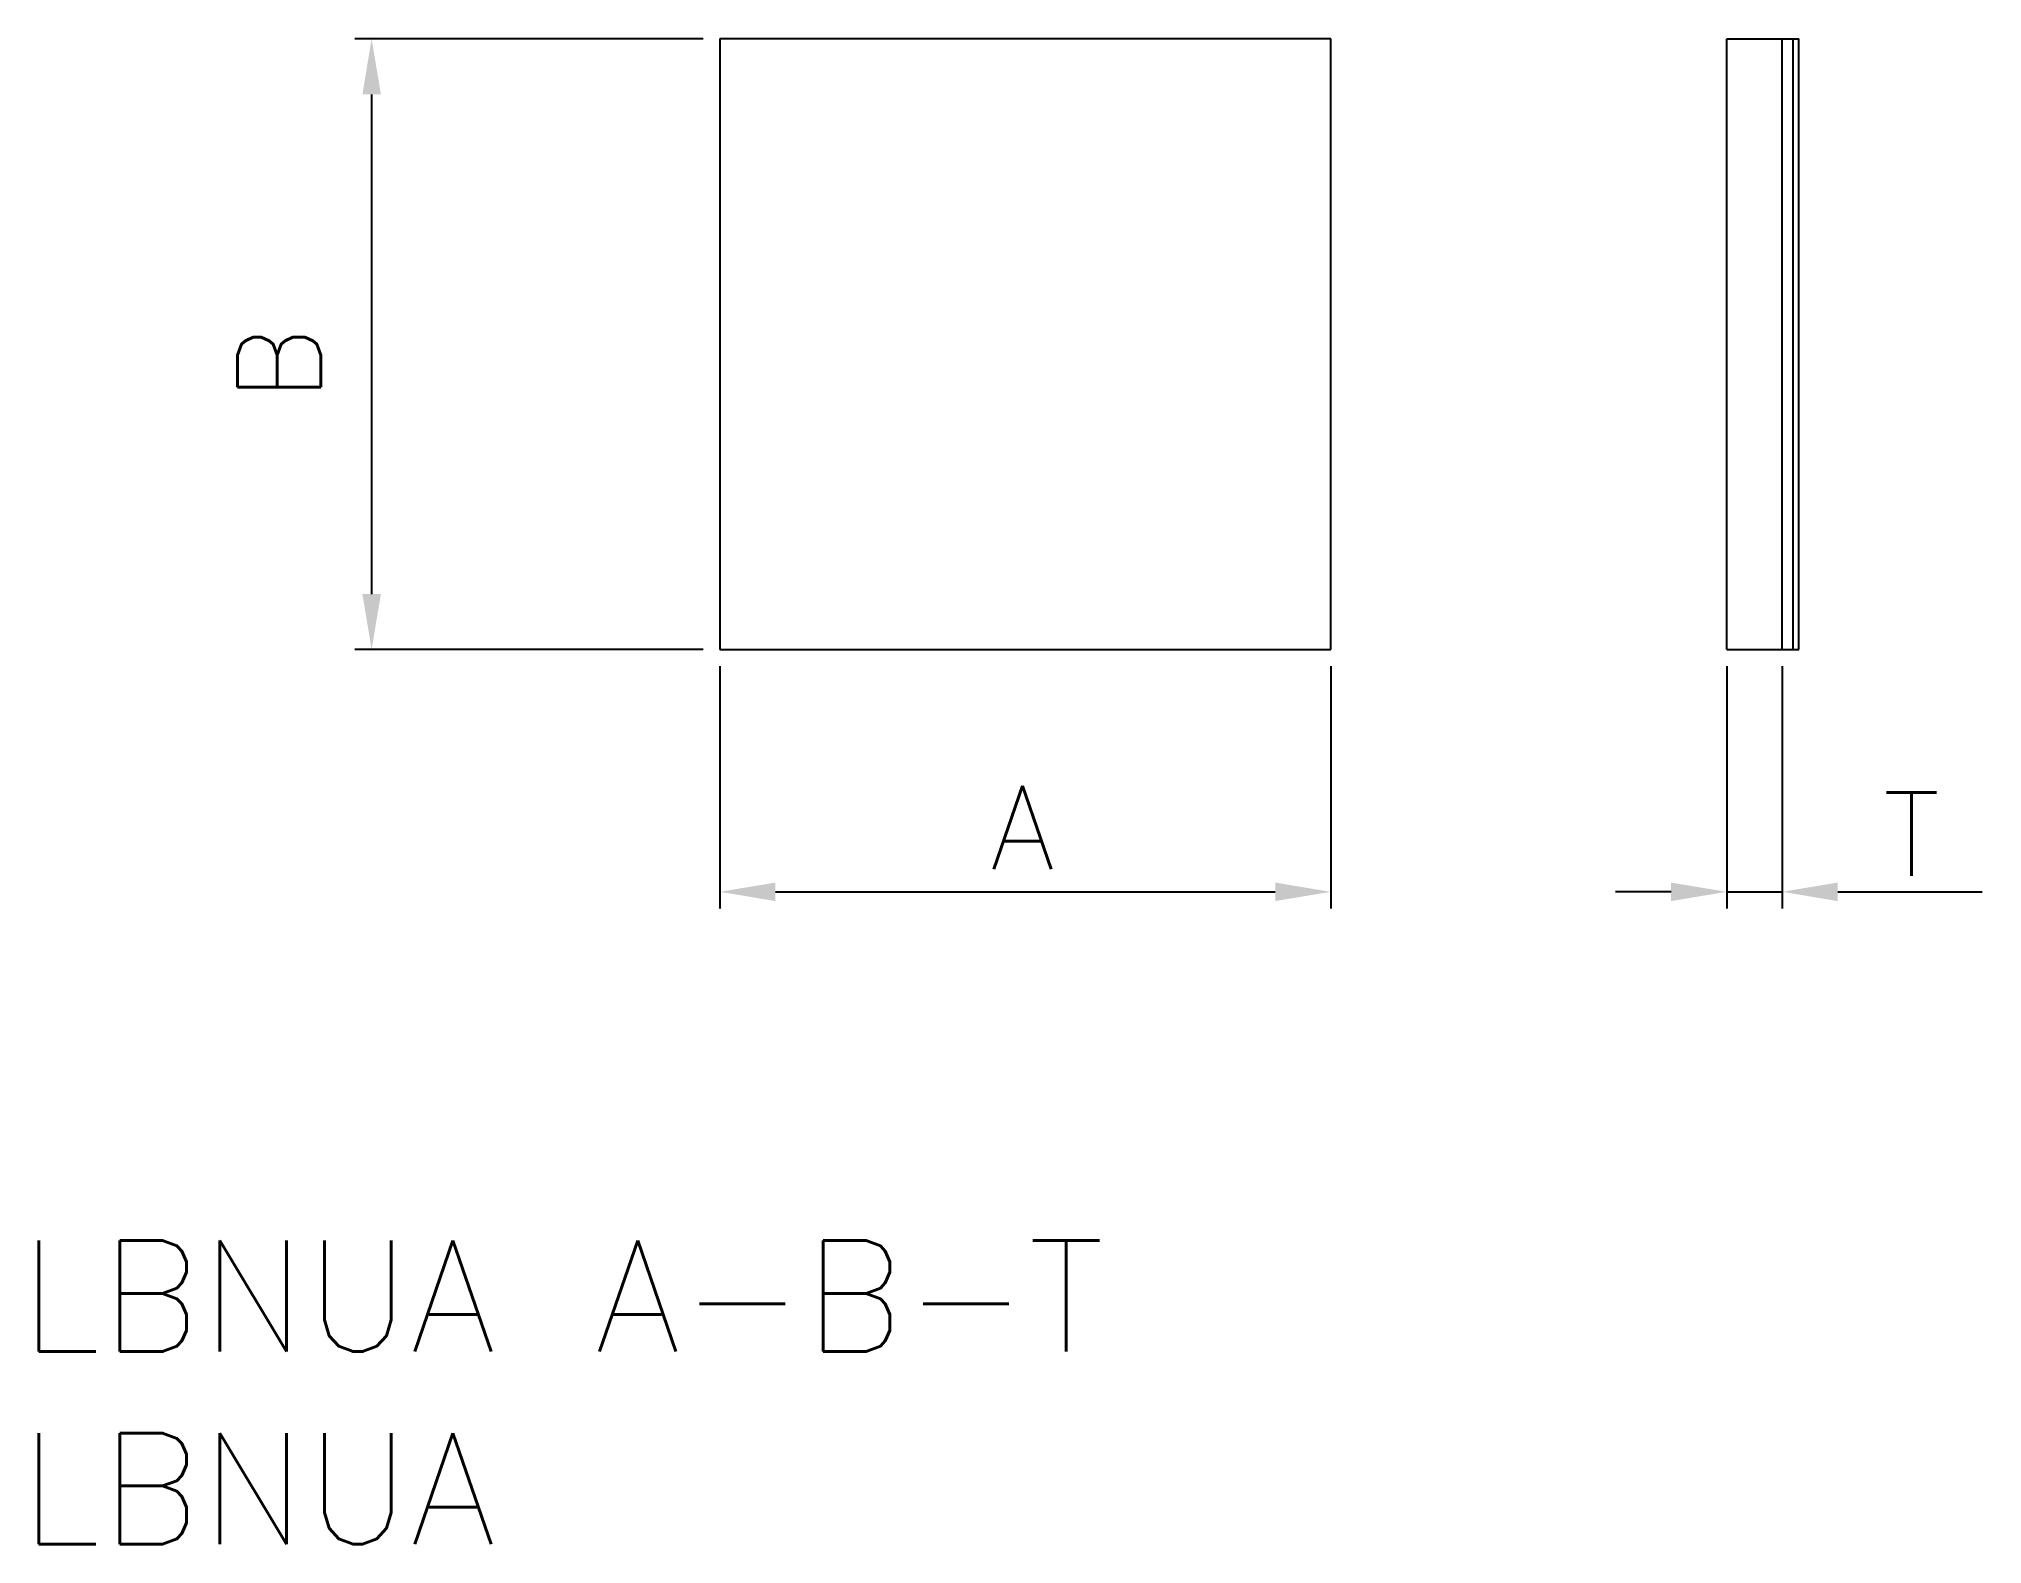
# Model space of a CAD drawing. Extents: x 844 to 1194, y 1425 to 1696.
import ezdxf

# ---------------------------------------------------------------- set-up
doc = ezdxf.new("R2010")
doc.units = 0
doc.layers.get('0').update_dxf_attribs({"linetype": 'CONTINUOUS'})
doc.styles.get("Standard").update_dxf_attribs({"font": 'txt.shx'})

msp = doc.modelspace()

# ---------------------------------------------------------------- linework, layer by layer
at = {"color": 4, "linetype": 'CONTINUOUS'}
for p, q in [((963.92, 1695.64), (901.21, 1695.64)), ((904.21, 1685.64), (904.21, 1595.64)), ((963.92, 1585.64), (901.21, 1585.64)), ((966.92, 1582.64), (966.92, 1539.02)), ((1076.92, 1582.64), (1076.92, 1539.02)), ((1148.22, 1582.64), (1148.22, 1539.02)), ((1158.22, 1582.64), (1158.22, 1539.02)), ((976.92, 1542.02), (1066.92, 1542.02)), ((1138.22, 1542.02), (1128.22, 1542.02)), ((1148.22, 1542.02), (1158.22, 1542.02)), ((1168.22, 1542.02), (1194.22, 1542.02))]:
    msp.add_line(p, q, dxfattribs=at)
at = {"color": 7, "linetype": 'CONTINUOUS'}
for p, q in [((966.92, 1695.64), (966.92, 1585.64)), ((1076.92, 1695.64), (966.92, 1695.64)), ((1076.92, 1585.64), (1076.92, 1695.64)), ((1148.22, 1585.64), (1148.22, 1695.64)), ((1148.22, 1695.64), (1161.22, 1695.64)), ((1158.22, 1585.64), (1158.22, 1695.64)), ((1160.22, 1585.64), (1160.22, 1695.64)), ((1161.22, 1585.64), (1161.22, 1695.64)), ((966.92, 1585.64), (1076.92, 1585.64)), ((1148.22, 1585.64), (1161.22, 1585.64))]:
    msp.add_line(p, q, dxfattribs=at)
at = {"color": 4, "linetype": 'CONTINUOUS'}
for points in [[(902.55, 1685.64), (905.88, 1685.64), (904.21, 1695.64)], [(902.55, 1595.64), (905.88, 1595.64), (904.21, 1585.64)], [(976.92, 1543.69), (976.92, 1540.35), (966.92, 1542.02)], [(1066.92, 1543.69), (1066.92, 1540.35), (1076.92, 1542.02)], [(1138.22, 1543.69), (1138.22, 1540.35), (1148.22, 1542.02)], [(1168.22, 1543.69), (1168.22, 1540.35), (1158.22, 1542.02)]]:
    msp.add_solid(points, dxfattribs=at)

# ---------------------------------------------------------------- texts
msp.add_text('B', height=15, rotation=90, dxfattribs=at).set_placement((895.05, 1630.34))
for s, p in [('A', (1015.64, 1546.12)), ('T', (1176.35, 1544.92))]:
    msp.add_text(s, height=15, dxfattribs=at).set_placement(p)
for s, p in [('LBNUA A-B-T', (840.86, 1459.22)), ('LBNUA', (840.86, 1424.54))]:
    msp.add_text(s, height=20).set_placement(p)

doc.saveas('drawing.dxf')
